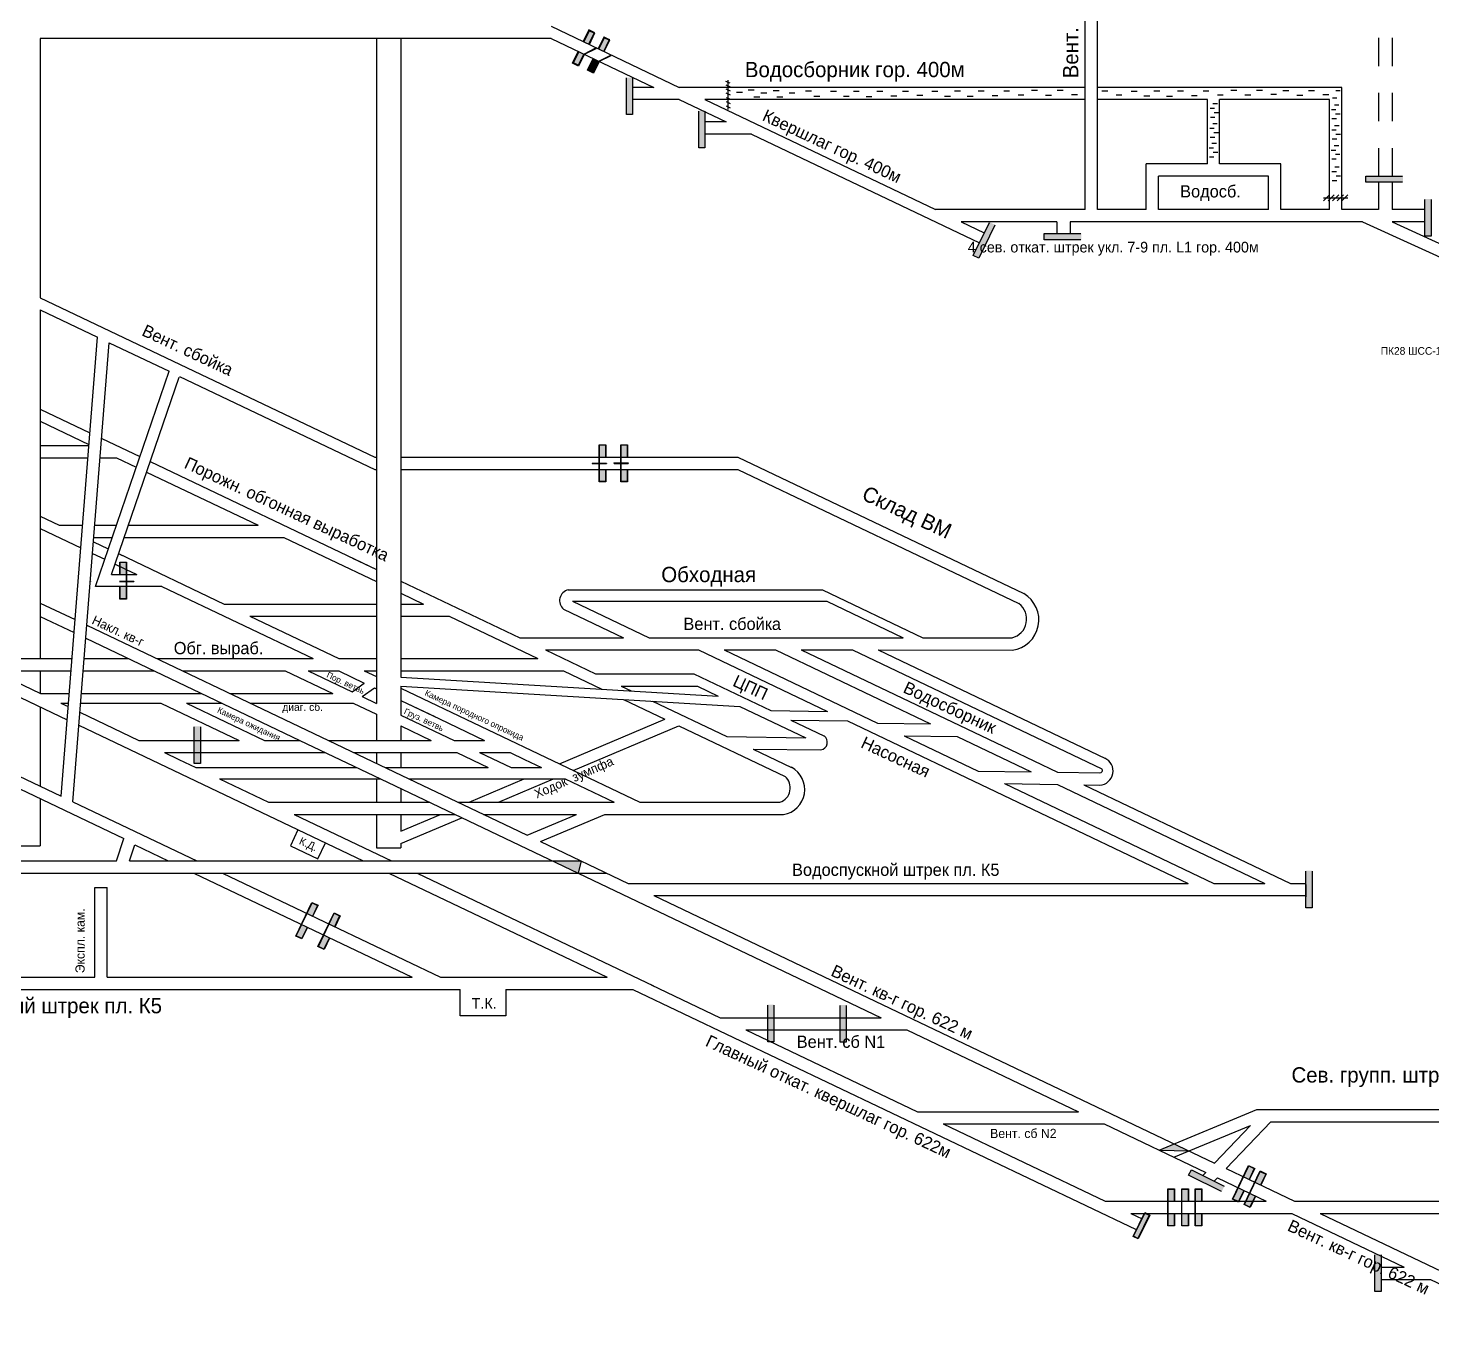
# Model space of a CAD drawing. Header units: millimetres. Extents: x -1340 to 290, y -473 to 375.
# Drawn here: x -548.6 to -89.1, y -343.2 to 80.3 of the extents above; entities that cross this region are included whole.
import ezdxf

# ---------------------------------------------------------------- set-up
doc = ezdxf.new("R2010")
doc.units = ezdxf.units.MM
doc.layers.add('Двери', color=7, linetype='Continuous')
doc.layers.add('Перемычки', color=7, linetype='Continuous')

msp = doc.modelspace()

# ---------------------------------------------------------------- hatches: boundary and pattern name
h = msp.add_hatch(color=3)
h.paths.add_polyline_path([(-363.28, 78.68), (-364.9, 79.45), (-366.66, 75.8), (-365.03, 75.02)])
h.paths.add_polyline_path([(-361.75, 73.46), (-360.13, 72.68), (-358.37, 76.34), (-360, 77.12)])
h.paths.add_polyline_path([(-370.08, 68.95), (-368.47, 68.14), (-366.68, 71.75), (-366.62, 71.78), (-368.28, 72.57)])
for color, points in [(256, [(-366.5, 71.66), (-366.44, 71.69), (-366.62, 71.78), (-366.68, 71.75), (-368.47, 68.14), (-370.08, 68.95), (-368.28, 72.57), (-368.46, 72.66), (-370.35, 68.86), (-368.38, 67.88)]), (256, [(-363.37, 70.23), (-363.55, 70.32), (-365.44, 66.52), (-363.48, 65.54), (-361.59, 69.32), (-361.53, 69.35), (-361.72, 69.44), (-361.77, 69.42), (-363.57, 65.81), (-365.18, 66.61)]), (3, [(-361.77, 69.42), (-361.72, 69.44), (-363.37, 70.23), (-365.18, 66.61), (-363.57, 65.81)]), (256, [(-367.56, -192.29), (-376.85, -192.29), (-368.46, -196.29)]), (256, [(-173.37, -284.9), (-178.34, -286.97), (-168.52, -287.22)])]:
    msp.add_hatch(color=color).paths.add_polyline_path(points)
h = msp.add_hatch(color=256)
h.paths.add_polyline_path([(-181.39, -308.21), (-183.08, -307.38), (-186.9, -315.16), (-185.22, -315.98)])
h.paths.add_polyline_path([(-181.56, -308.26), (-183.02, -307.55), (-186.74, -315.1), (-185.28, -315.82)], flags=16)
at = {"layer": 'Двери'}
h = msp.add_hatch(color=256, dxfattribs=at)
h.paths.add_polyline_path([(-359.41, -60.15), (-359.41, -56.05), (-361.61, -56.05), (-361.61, -60.15), (-361.51, -60.15), (-361.51, -56.15), (-359.51, -56.15), (-359.51, -60.15)])
h.paths.add_polyline_path([(-361.51, -64.15), (-361.51, -60.15), (-361.61, -60.15), (-361.61, -64.15)])
h.paths.add_polyline_path([(-359.41, -68.25), (-359.41, -64.15), (-359.51, -64.15), (-359.51, -68.15), (-361.51, -68.15), (-361.51, -64.15), (-361.61, -64.15), (-361.61, -68.25)])
h = msp.add_hatch(color=3, dxfattribs=at)
h.paths.add_polyline_path([(-359.51, -56.15), (-361.51, -56.15), (-361.51, -60.15), (-359.51, -60.15)])
h.paths.add_polyline_path([(-361.51, -68.15), (-359.51, -68.15), (-359.51, -64.15), (-361.51, -64.15)])
h = msp.add_hatch(color=256, dxfattribs=at)
h.paths.add_polyline_path([(-352.39, -60.15), (-352.39, -56.05), (-354.59, -56.05), (-354.59, -60.15), (-354.49, -60.15), (-354.49, -56.15), (-352.49, -56.15), (-352.49, -60.15)])
h.paths.add_polyline_path([(-354.49, -64.15), (-354.49, -60.15), (-354.59, -60.15), (-354.59, -64.15)])
h.paths.add_polyline_path([(-352.39, -68.25), (-352.39, -64.15), (-352.49, -64.15), (-352.49, -68.15), (-354.49, -68.15), (-354.49, -64.15), (-354.59, -64.15), (-354.59, -68.25)])
h = msp.add_hatch(color=3, dxfattribs=at)
h.paths.add_polyline_path([(-352.49, -56.15), (-354.49, -56.15), (-354.49, -60.15), (-352.49, -60.15)])
h.paths.add_polyline_path([(-354.49, -68.15), (-352.49, -68.15), (-352.49, -64.15), (-354.49, -64.15)])
h = msp.add_hatch(color=256, dxfattribs=at)
h.paths.add_polyline_path([(-518.53, -102.55), (-518.53, -106.65), (-516.33, -106.65), (-516.33, -102.55), (-516.43, -102.55), (-516.43, -106.55), (-518.43, -106.55), (-518.43, -102.55)])
h.paths.add_polyline_path([(-516.43, -98.55), (-516.43, -102.55), (-516.33, -102.55), (-516.33, -98.55)])
h.paths.add_polyline_path([(-518.53, -94.45), (-518.53, -98.55), (-518.43, -98.55), (-518.43, -94.55), (-516.43, -94.55), (-516.43, -98.55), (-516.33, -98.55), (-516.33, -94.45)])
h = msp.add_hatch(color=3, dxfattribs=at)
h.paths.add_polyline_path([(-518.43, -106.55), (-516.43, -106.55), (-516.43, -102.55), (-518.43, -102.55)])
h.paths.add_polyline_path([(-516.43, -94.55), (-518.43, -94.55), (-518.43, -98.55), (-516.43, -98.55)])
h = msp.add_hatch(color=256, dxfattribs=at)
h.paths.add_polyline_path([(-492.06, -160.45), (-492.06, -156.35), (-492.16, -156.35), (-492.16, -160.35), (-494.16, -160.35), (-494.16, -156.35), (-494.26, -156.35), (-494.26, -160.45)])
h.paths.add_polyline_path([(-492.16, -156.35), (-492.06, -156.35), (-492.06, -148.25), (-494.26, -148.25), (-494.26, -156.35), (-494.16, -156.35), (-494.16, -148.35), (-492.16, -148.35)])
h = msp.add_hatch(color=3, dxfattribs=at)
h.paths.add_polyline_path([(-494.16, -160.35), (-492.16, -160.35), (-492.16, -156.35), (-494.16, -156.35)])
h.paths.add_polyline_path([(-492.16, -152.35), (-494.16, -152.35), (-494.16, -156.35), (-492.16, -156.35)])
h.paths.add_polyline_path([(-492.16, -152.35), (-492.16, -148.35), (-494.16, -148.35), (-494.16, -152.35)])
h = msp.add_hatch(color=256, dxfattribs=at)
h.paths.add_polyline_path([(-455.43, -210.51), (-453.66, -206.81), (-455.65, -205.87), (-457.41, -209.57), (-457.32, -209.61), (-455.6, -206), (-453.8, -206.86), (-455.52, -210.47)])
h.paths.add_polyline_path([(-459.05, -213.22), (-457.32, -209.61), (-457.41, -209.57), (-459.14, -213.18)])
h.paths.add_polyline_path([(-458.92, -217.83), (-457.15, -214.12), (-457.24, -214.08), (-458.96, -217.69), (-460.77, -216.83), (-459.05, -213.22), (-459.14, -213.18), (-460.9, -216.88)])
h = msp.add_hatch(color=3, dxfattribs=at)
h.paths.add_polyline_path([(-453.8, -206.86), (-455.6, -206), (-457.32, -209.61), (-455.52, -210.47)])
h.paths.add_polyline_path([(-460.77, -216.83), (-458.96, -217.69), (-457.24, -214.08), (-459.05, -213.22)])
h = msp.add_hatch(color=256, dxfattribs=at)
h.paths.add_polyline_path([(-448.21, -213.96), (-446.44, -210.26), (-448.43, -209.31), (-450.19, -213.01), (-450.1, -213.05), (-448.38, -209.44), (-446.58, -210.3), (-448.3, -213.91)])
h.paths.add_polyline_path([(-451.82, -216.66), (-450.1, -213.05), (-450.19, -213.01), (-451.92, -216.62)])
h.paths.add_polyline_path([(-451.69, -221.27), (-449.93, -217.57), (-450.02, -217.53), (-451.74, -221.14), (-453.55, -220.27), (-451.82, -216.66), (-451.92, -216.62), (-453.68, -220.32)])
h = msp.add_hatch(color=3, dxfattribs=at)
h.paths.add_polyline_path([(-446.58, -210.3), (-448.38, -209.44), (-450.1, -213.05), (-448.3, -213.91)])
h.paths.add_polyline_path([(-453.55, -220.27), (-451.74, -221.14), (-450.02, -217.53), (-451.82, -216.66)])
h = msp.add_hatch(color=256, dxfattribs=at)
h.paths.add_polyline_path([(-148.84, -296.63), (-147.08, -292.93), (-149.06, -291.98), (-150.83, -295.68), (-150.74, -295.73), (-149.02, -292.12), (-147.21, -292.98), (-148.93, -296.59)])
h.paths.add_polyline_path([(-152.46, -299.34), (-150.74, -295.73), (-150.83, -295.68), (-152.55, -299.3)])
h.paths.add_polyline_path([(-152.33, -303.94), (-150.57, -300.24), (-150.66, -300.2), (-152.38, -303.81), (-154.18, -302.95), (-152.46, -299.34), (-152.55, -299.3), (-154.32, -303)])
h = msp.add_hatch(color=3, dxfattribs=at)
h.paths.add_polyline_path([(-147.21, -292.98), (-149.02, -292.12), (-150.74, -295.73), (-148.93, -296.59)])
h.paths.add_polyline_path([(-154.18, -302.95), (-152.38, -303.81), (-150.66, -300.2), (-152.46, -299.34)])
h = msp.add_hatch(color=256, dxfattribs=at)
h.paths.add_polyline_path([(-145.1, -298.42), (-143.34, -294.72), (-145.32, -293.77), (-147.09, -297.47), (-147, -297.51), (-145.28, -293.9), (-143.47, -294.76), (-145.19, -298.37)])
h.paths.add_polyline_path([(-148.72, -301.12), (-147, -297.51), (-147.09, -297.47), (-148.81, -301.08)])
h.paths.add_polyline_path([(-148.59, -305.73), (-146.82, -302.03), (-146.91, -301.98), (-148.64, -305.59), (-150.44, -304.73), (-148.72, -301.12), (-148.81, -301.08), (-150.57, -304.78)])
h = msp.add_hatch(color=3, dxfattribs=at)
h.paths.add_polyline_path([(-143.47, -294.76), (-145.28, -293.9), (-147, -297.51), (-145.19, -298.37)])
h.paths.add_polyline_path([(-150.44, -304.73), (-148.64, -305.59), (-146.91, -301.98), (-148.72, -301.12)])
h = msp.add_hatch(color=256, dxfattribs=at)
h.paths.add_polyline_path([(-173.34, -303.67), (-173.34, -299.57), (-175.54, -299.57), (-175.54, -303.67), (-175.44, -303.67), (-175.44, -299.67), (-173.44, -299.67), (-173.44, -303.67)])
h.paths.add_polyline_path([(-175.44, -307.67), (-175.44, -303.67), (-175.54, -303.67), (-175.54, -307.67)])
h.paths.add_polyline_path([(-173.34, -311.77), (-173.34, -307.67), (-173.44, -307.67), (-173.44, -311.67), (-175.44, -311.67), (-175.44, -307.67), (-175.54, -307.67), (-175.54, -311.77)])
h = msp.add_hatch(color=3, dxfattribs=at)
h.paths.add_polyline_path([(-173.44, -299.67), (-175.44, -299.67), (-175.44, -303.67), (-173.44, -303.67)])
h.paths.add_polyline_path([(-175.44, -311.67), (-173.44, -311.67), (-173.44, -307.67), (-175.44, -307.67)])
h = msp.add_hatch(color=256, dxfattribs=at)
h.paths.add_polyline_path([(-168.77, -303.67), (-168.77, -299.57), (-170.97, -299.57), (-170.97, -303.67), (-170.87, -303.67), (-170.87, -299.67), (-168.87, -299.67), (-168.87, -303.67)])
h.paths.add_polyline_path([(-170.87, -307.67), (-170.87, -303.67), (-170.97, -303.67), (-170.97, -307.67)])
h.paths.add_polyline_path([(-168.77, -311.77), (-168.77, -307.67), (-168.87, -307.67), (-168.87, -311.67), (-170.87, -311.67), (-170.87, -307.67), (-170.97, -307.67), (-170.97, -311.77)])
h = msp.add_hatch(color=3, dxfattribs=at)
h.paths.add_polyline_path([(-168.87, -299.67), (-170.87, -299.67), (-170.87, -303.67), (-168.87, -303.67)])
h.paths.add_polyline_path([(-170.87, -311.67), (-168.87, -311.67), (-168.87, -307.67), (-170.87, -307.67)])
h = msp.add_hatch(color=256, dxfattribs=at)
h.paths.add_polyline_path([(-164.38, -303.67), (-164.38, -299.57), (-166.58, -299.57), (-166.58, -303.67), (-166.48, -303.67), (-166.48, -299.67), (-164.48, -299.67), (-164.48, -303.67)])
h.paths.add_polyline_path([(-166.48, -307.67), (-166.48, -303.67), (-166.58, -303.67), (-166.58, -307.67)])
h.paths.add_polyline_path([(-164.38, -311.77), (-164.38, -307.67), (-164.48, -307.67), (-164.48, -311.67), (-166.48, -311.67), (-166.48, -307.67), (-166.58, -307.67), (-166.58, -311.77)])
h = msp.add_hatch(color=3, dxfattribs=at)
h.paths.add_polyline_path([(-164.48, -299.67), (-166.48, -299.67), (-166.48, -303.67), (-164.48, -303.67)])
h.paths.add_polyline_path([(-166.48, -311.67), (-164.48, -311.67), (-164.48, -307.67), (-166.48, -307.67)])
at = {"layer": 'Перемычки'}
h = msp.add_hatch(color=256, dxfattribs=at)
h.paths.add_polyline_path([(-350.64, 51.91), (-350.64, 56.01), (-350.74, 56.01), (-350.74, 52.01), (-352.74, 52.01), (-352.74, 56.01), (-352.84, 56.01), (-352.84, 51.91)])
h.paths.add_polyline_path([(-350.74, 56.01), (-350.64, 56.01), (-350.64, 64.11), (-352.84, 64.11), (-352.84, 56.01), (-352.74, 56.01), (-352.74, 64.01), (-350.74, 64.01)])
h = msp.add_hatch(color=3, dxfattribs=at)
h.paths.add_polyline_path([(-352.74, 52.01), (-350.74, 52.01), (-350.74, 56.01), (-352.74, 56.01)])
h.paths.add_polyline_path([(-350.74, 60.01), (-352.74, 60.01), (-352.74, 56.01), (-350.74, 56.01)])
h.paths.add_polyline_path([(-350.74, 60.01), (-350.74, 64.01), (-352.74, 64.01), (-352.74, 60.01)])
h = msp.add_hatch(color=256, dxfattribs=at)
h.paths.add_polyline_path([(-326.96, 41.03), (-326.96, 45.13), (-327.06, 45.13), (-327.06, 41.13), (-329.06, 41.13), (-329.06, 45.13), (-329.16, 45.13), (-329.16, 41.03)])
h.paths.add_polyline_path([(-327.06, 45.13), (-326.96, 45.13), (-326.96, 53.23), (-329.16, 53.23), (-329.16, 45.13), (-329.06, 45.13), (-329.06, 53.13), (-327.06, 53.13)])
h = msp.add_hatch(color=3, dxfattribs=at)
h.paths.add_polyline_path([(-329.06, 41.13), (-327.06, 41.13), (-327.06, 45.13), (-329.06, 45.13)])
h.paths.add_polyline_path([(-327.06, 49.13), (-329.06, 49.13), (-329.06, 45.13), (-327.06, 45.13)])
h.paths.add_polyline_path([(-327.06, 49.13), (-327.06, 53.13), (-329.06, 53.13), (-329.06, 49.13)])
h = msp.add_hatch(color=256, dxfattribs=at)
h.paths.add_polyline_path([(-110.77, 29.78), (-106.67, 29.78), (-106.67, 29.88), (-110.67, 29.88), (-110.67, 31.88), (-106.67, 31.88), (-106.67, 31.98), (-110.77, 31.98)])
h.paths.add_polyline_path([(-106.67, 29.88), (-106.67, 29.78), (-98.57, 29.77), (-98.57, 31.97), (-106.67, 31.98), (-106.67, 31.88), (-98.67, 31.87), (-98.67, 29.87)])
h = msp.add_hatch(color=3, dxfattribs=at)
h.paths.add_polyline_path([(-110.67, 31.88), (-110.67, 29.88), (-106.67, 29.88), (-106.67, 31.88)])
h.paths.add_polyline_path([(-102.67, 29.87), (-102.67, 31.87), (-106.67, 31.88), (-106.67, 29.88)])
h.paths.add_polyline_path([(-102.67, 29.87), (-98.67, 29.87), (-98.67, 31.87), (-102.67, 31.87)])
h = msp.add_hatch(color=256, dxfattribs=at)
h.paths.add_polyline_path([(-89.26, 12.14), (-89.26, 16.24), (-89.36, 16.24), (-89.36, 12.24), (-91.36, 12.24), (-91.36, 16.24), (-91.46, 16.24), (-91.46, 12.14)])
h.paths.add_polyline_path([(-89.36, 16.24), (-89.26, 16.24), (-89.26, 24.34), (-91.46, 24.34), (-91.46, 16.24), (-91.36, 16.24), (-91.36, 24.24), (-89.36, 24.24)])
h = msp.add_hatch(color=3, dxfattribs=at)
h.paths.add_polyline_path([(-91.36, 12.24), (-89.36, 12.24), (-89.36, 16.24), (-91.36, 16.24)])
h.paths.add_polyline_path([(-89.36, 20.24), (-91.36, 20.24), (-91.36, 16.24), (-89.36, 16.24)])
h.paths.add_polyline_path([(-89.36, 20.24), (-89.36, 24.24), (-91.36, 24.24), (-91.36, 20.24)])
h = msp.add_hatch(color=256, dxfattribs=at)
h.paths.add_polyline_path([(-237.33, 4.91), (-235.53, 8.59), (-235.62, 8.63), (-237.38, 5.04), (-239.17, 5.92), (-237.41, 9.51), (-237.5, 9.56), (-239.31, 5.87)])
h.paths.add_polyline_path([(-235.62, 8.63), (-235.53, 8.59), (-231.96, 15.86), (-233.94, 16.83), (-237.5, 9.56), (-237.41, 9.51), (-233.89, 16.69), (-232.09, 15.81)])
h = msp.add_hatch(color=3, dxfattribs=at)
h.paths.add_polyline_path([(-239.17, 5.92), (-237.38, 5.04), (-235.62, 8.63), (-237.41, 9.51)])
h.paths.add_polyline_path([(-233.86, 12.22), (-235.65, 13.1), (-237.41, 9.51), (-235.62, 8.63)])
h.paths.add_polyline_path([(-233.86, 12.22), (-232.09, 15.81), (-233.89, 16.69), (-235.65, 13.1)])
h = msp.add_hatch(color=256, dxfattribs=at)
h.paths.add_polyline_path([(-216.06, 10.95), (-211.96, 10.94), (-211.96, 11.04), (-215.96, 11.05), (-215.96, 13.05), (-211.96, 13.04), (-211.96, 13.14), (-216.06, 13.15)])
h.paths.add_polyline_path([(-211.96, 11.04), (-211.96, 10.94), (-203.86, 10.93), (-203.86, 13.13), (-211.96, 13.14), (-211.96, 13.04), (-203.96, 13.03), (-203.96, 11.03)])
h = msp.add_hatch(color=3, dxfattribs=at)
h.paths.add_polyline_path([(-215.96, 13.05), (-215.96, 11.05), (-211.96, 11.04), (-211.96, 13.04)])
h.paths.add_polyline_path([(-207.96, 11.04), (-207.96, 13.04), (-211.96, 13.04), (-211.96, 11.04)])
h.paths.add_polyline_path([(-207.96, 11.04), (-203.96, 11.03), (-203.96, 13.03), (-207.96, 13.04)])
h = msp.add_hatch(color=256, dxfattribs=at)
h.paths.add_polyline_path([(-128.19, -207.7), (-128.19, -203.6), (-128.29, -203.6), (-128.29, -207.6), (-130.29, -207.6), (-130.29, -203.6), (-130.39, -203.6), (-130.39, -207.7)])
h.paths.add_polyline_path([(-128.29, -203.6), (-128.19, -203.6), (-128.19, -195.5), (-130.39, -195.5), (-130.39, -203.6), (-130.29, -203.6), (-130.29, -195.6), (-128.29, -195.6)])
h = msp.add_hatch(color=3, dxfattribs=at)
h.paths.add_polyline_path([(-130.29, -207.6), (-128.29, -207.6), (-128.29, -203.6), (-130.29, -203.6)])
h.paths.add_polyline_path([(-128.29, -199.6), (-130.29, -199.6), (-130.29, -203.6), (-128.29, -203.6)])
h.paths.add_polyline_path([(-128.29, -199.6), (-128.29, -195.6), (-130.29, -195.6), (-130.29, -199.6)])
h = msp.add_hatch(color=256, dxfattribs=at)
h.paths.add_polyline_path([(-304.38, -251.58), (-304.38, -247.48), (-304.48, -247.48), (-304.48, -251.48), (-306.48, -251.48), (-306.48, -247.48), (-306.58, -247.48), (-306.58, -251.58)])
h.paths.add_polyline_path([(-304.48, -247.48), (-304.38, -247.48), (-304.38, -239.38), (-306.58, -239.38), (-306.58, -247.48), (-306.48, -247.48), (-306.48, -239.48), (-304.48, -239.48)])
h = msp.add_hatch(color=3, dxfattribs=at)
h.paths.add_polyline_path([(-306.48, -251.48), (-304.48, -251.48), (-304.48, -247.48), (-306.48, -247.48)])
h.paths.add_polyline_path([(-304.48, -243.48), (-306.48, -243.48), (-306.48, -247.48), (-304.48, -247.48)])
h.paths.add_polyline_path([(-304.48, -243.48), (-304.48, -239.48), (-306.48, -239.48), (-306.48, -243.48)])
h = msp.add_hatch(color=256, dxfattribs=at)
h.paths.add_polyline_path([(-280.68, -251.67), (-280.68, -247.57), (-280.78, -247.57), (-280.78, -251.57), (-282.78, -251.57), (-282.78, -247.57), (-282.88, -247.57), (-282.88, -251.67)])
h.paths.add_polyline_path([(-280.78, -247.57), (-280.68, -247.57), (-280.68, -239.47), (-282.88, -239.47), (-282.88, -247.57), (-282.78, -247.57), (-282.78, -239.57), (-280.78, -239.57)])
h = msp.add_hatch(color=3, dxfattribs=at)
h.paths.add_polyline_path([(-282.78, -251.57), (-280.78, -251.57), (-280.78, -247.57), (-282.78, -247.57)])
h.paths.add_polyline_path([(-280.78, -243.57), (-282.78, -243.57), (-282.78, -247.57), (-280.78, -247.57)])
h.paths.add_polyline_path([(-280.78, -243.57), (-280.78, -239.57), (-282.78, -239.57), (-282.78, -243.57)])
h = msp.add_hatch(color=256, dxfattribs=at)
h.paths.add_polyline_path([(-168.83, -295.19), (-165.16, -297.02), (-165.11, -296.93), (-168.69, -295.15), (-167.8, -293.35), (-164.22, -295.13), (-164.18, -295.05), (-167.85, -293.22)])
h.paths.add_polyline_path([(-165.11, -296.93), (-165.16, -297.02), (-157.9, -300.62), (-156.92, -298.65), (-164.18, -295.05), (-164.22, -295.13), (-157.06, -298.7), (-157.95, -300.49)])
h = msp.add_hatch(color=3, dxfattribs=at)
h.paths.add_polyline_path([(-167.8, -293.35), (-168.69, -295.15), (-165.11, -296.93), (-164.22, -295.13)])
h.paths.add_polyline_path([(-161.53, -298.71), (-160.64, -296.91), (-164.22, -295.13), (-165.11, -296.93)])
h.paths.add_polyline_path([(-161.53, -298.71), (-157.95, -300.49), (-157.06, -298.7), (-160.64, -296.91)])
msp.add_hatch(color=3, dxfattribs=at).paths.add_polyline_path([(-186.74, -315.1), (-185.28, -315.82), (-181.56, -308.26), (-183.02, -307.55)])
h = msp.add_hatch(color=256, dxfattribs=at)
h.paths.add_polyline_path([(-105.61, -333.29), (-105.61, -329.19), (-105.71, -329.19), (-105.71, -333.19), (-107.71, -333.19), (-107.71, -329.19), (-107.81, -329.19), (-107.81, -333.29)])
h.paths.add_polyline_path([(-105.71, -329.19), (-105.61, -329.19), (-105.61, -321.09), (-107.81, -321.09), (-107.81, -329.19), (-107.71, -329.19), (-107.71, -321.19), (-105.71, -321.19)])
h = msp.add_hatch(color=3, dxfattribs=at)
h.paths.add_polyline_path([(-107.71, -333.19), (-105.71, -333.19), (-105.71, -329.19), (-107.71, -329.19)])
h.paths.add_polyline_path([(-105.71, -325.19), (-107.71, -325.19), (-107.71, -329.19), (-105.71, -329.19)])
h.paths.add_polyline_path([(-105.71, -325.19), (-105.71, -321.19), (-107.71, -321.19), (-107.71, -325.19)])

# ---------------------------------------------------------------- linework, layer by layer
for p, q in [((-202.56, 20.89), (-202.56, 190.8)), ((-198.56, 20.89), (-198.56, 189.97)), ((-377.34, 80.89), (-335.41, 60.89)), ((-377.34, 76.89), (-544.56, 76.89)), ((-544.56, 76.89), (-544.56, -7.94)), ((-434.56, 76.89), (-434.56, -140.72)), ((-426.56, 76.89), (-426.56, -132.09)), ((-377.34, 76.89), (-343.79, 60.89)), ((-362.84, 73.68), (-362.76, 73.55)), ((-106.5, 77.16), (-106.5, 67.89)), ((-102.13, 77.16), (-102.13, 67.89)), ((-357.93, 71.34), (-357.85, 71.22)), ((-1038.61, 63.75), (-517.19, -184.93)), ((-343.79, 60.89), (-350.67, 60.89)), ((-202.56, 60.89), (-335.41, 60.89)), ((-320.26, 62.96), (-318.86, 62.35)), ((-320.19, 61.69), (-318.79, 61.08)), ((-320.14, 60.41), (-318.75, 59.8)), ((-319.49, 63.31), (-319.49, 53.67)), ((-312.82, 60.1), (-310.89, 60.1)), ((-304.68, 59.91), (-302.75, 59.91)), ((-294.12, 59.81), (-292.19, 59.81)), ((-245.31, 59.74), (-243.38, 59.74)), ((-237.56, 59.78), (-235.64, 59.78)), ((-229.21, 59.78), (-227.28, 59.78)), ((-220.08, 59.94), (-218.15, 59.94)), ((-211.72, 59.94), (-209.8, 59.94)), ((-118.56, 60.89), (-198.56, 60.89)), ((-180.08, 59.75), (-178.16, 59.75)), ((-172.34, 59.8), (-170.41, 59.8)), ((-163.98, 59.8), (-162.06, 59.8)), ((-154.85, 59.96), (-152.92, 59.96)), ((-146.5, 59.96), (-144.57, 59.96)), ((-137.81, 59.89), (-135.89, 59.89)), ((-129.46, 59.89), (-127.53, 59.89)), ((-120.56, 59.89), (-119.1, 59.89)), ((-118.56, 20.89), (-118.56, 60.89)), ((-335.41, 56.89), (-350.74, 56.89)), ((-335.41, 56.89), (-320.12, 49.6)), ((-202.56, 56.89), (-327.02, 56.89)), ((-327.02, 56.89), (-251.54, 20.89)), ((-320.16, 59.07), (-318.77, 58.46)), ((-320.11, 56.26), (-318.71, 55.65)), ((-320.09, 57.6), (-318.7, 56.99)), ((-316.7, 59.35), (-314.77, 59.35)), ((-311, 57.8), (-309.07, 57.8)), ((-308.7, 59.14), (-306.77, 59.14)), ((-303.43, 57.8), (-301.51, 57.8)), ((-299.48, 59.14), (-297.56, 59.14)), ((-291.34, 57.99), (-289.41, 57.99)), ((-285.88, 59.61), (-283.95, 59.61)), ((-281.7, 57.98), (-279.77, 57.98)), ((-278.44, 59.66), (-276.52, 59.66)), ((-274.28, 57.92), (-272.35, 57.92)), ((-270.7, 59.7), (-268.77, 59.7)), ((-266.16, 58.15), (-264.23, 58.15)), ((-262.34, 59.7), (-260.42, 59.7)), ((-257.66, 58.39), (-255.74, 58.39)), ((-252.75, 59.69), (-250.82, 59.69)), ((-248.57, 58.06), (-246.64, 58.06)), ((-241.14, 57.99), (-239.22, 57.99)), ((-233.03, 58.23), (-231.1, 58.23)), ((-224.53, 58.47), (-222.6, 58.47)), ((-215.54, 58.39), (-213.62, 58.39)), ((-207.04, 58.62), (-205.12, 58.62)), ((-162.56, 56.89), (-198.56, 56.89)), ((-197.11, 59.72), (-195.19, 59.72)), ((-192.43, 58.41), (-190.51, 58.41)), ((-187.52, 59.7), (-185.59, 59.7)), ((-183.34, 58.08), (-181.41, 58.08)), ((-175.92, 58.01), (-173.99, 58.01)), ((-167.8, 58.25), (-165.87, 58.25)), ((-162.56, 35.89), (-162.56, 56.89)), ((-160.75, 55.62), (-159.29, 55.62)), ((-159.3, 58.48), (-157.38, 58.48)), ((-122.56, 56.89), (-158.56, 56.89)), ((-158.56, 35.89), (-158.56, 56.89)), ((-150.31, 58.41), (-148.39, 58.41)), ((-141.82, 58.64), (-139.89, 58.64)), ((-133.28, 58.34), (-131.35, 58.34)), ((-124.78, 58.58), (-122.85, 58.58)), ((-122.56, 20.89), (-122.56, 56.89)), ((-121.62, 57.52), (-120.16, 57.52)), ((-120.99, 55.19), (-119.53, 55.19)), ((-106.5, 59.07), (-106.5, 49.8)), ((-102.13, 59.07), (-102.13, 49.8)), ((-320.11, 54.86), (-318.71, 54.25)), ((-161.7, 54.11), (-160.24, 54.11)), ((-161.55, 51.18), (-160.09, 51.18)), ((-160.34, 52.71), (-158.88, 52.71)), ((-121.95, 53.68), (-120.49, 53.68)), ((-121.8, 50.75), (-120.34, 50.75)), ((-120.59, 52.28), (-119.13, 52.28)), ((-320.12, 49.6), (-326.99, 49.6)), ((-161.76, 47.51), (-160.3, 47.51)), ((-160.81, 49.02), (-159.35, 49.02)), ((-160.4, 46.11), (-158.94, 46.11)), ((-121.85, 46.95), (-120.39, 46.95)), ((-120.9, 48.46), (-119.43, 48.46)), ((-311.73, 45.6), (-327.06, 45.6)), ((-311.73, 45.6), (-237.16, 10.03)), ((-161.61, 44.58), (-160.15, 44.58)), ((-161.06, 42.59), (-159.6, 42.59)), ((-121.7, 44.02), (-120.24, 44.02)), ((-121.04, 41.9), (-119.58, 41.9)), ((-120.49, 45.55), (-119.03, 45.55)), ((-162.01, 41.08), (-160.55, 41.08)), ((-161.87, 38.15), (-160.4, 38.15)), ((-160.65, 39.68), (-159.19, 39.68)), ((-121.99, 40.4), (-120.53, 40.4)), ((-121.84, 37.47), (-120.38, 37.47)), ((-120.63, 39), (-119.17, 39)), ((-106.5, 40.98), (-106.5, 31.71)), ((-102.13, 40.98), (-102.13, 31.71)), ((-182.56, 20.89), (-182.56, 35.89)), ((-162.56, 35.89), (-182.56, 35.89)), ((-138.56, 35.89), (-158.56, 35.89)), ((-138.56, 20.89), (-138.56, 35.89)), ((-121.81, 33.36), (-120.35, 33.36)), ((-120.86, 34.86), (-119.4, 34.86)), ((-178.56, 20.89), (-178.56, 31.89)), ((-142.56, 31.89), (-178.56, 31.89)), ((-142.56, 20.89), (-142.56, 31.89)), ((-121.67, 30.43), (-120.2, 30.43)), ((-120.45, 31.95), (-118.99, 31.95)), ((-106.5, 29.88), (-106.5, 20.89)), ((-102.13, 29.87), (-102.13, 20.89)), ((-202.56, 20.89), (-251.54, 20.89)), ((-182.56, 20.89), (-198.56, 20.89)), ((-142.56, 20.89), (-178.56, 20.89)), ((-122.56, 20.89), (-138.56, 20.89)), ((-106.5, 20.89), (-118.56, 20.89)), ((-91.36, 20.89), (-102.13, 20.89)), ((-243.15, 16.89), (-235.57, 13.28)), ((-211.79, 16.89), (-243.15, 16.89)), ((-211.79, 16.89), (-211.79, 13.04)), ((-111.77, 16.89), (-207.43, 16.89)), ((-207.43, 16.89), (-207.43, 13.04)), ((-111.77, 16.89), (-60.81, -6.36)), ((-102.13, 16.89), (-56.81, -3.79)), ((-91.36, 16.89), (-102.13, 16.89)), ((-544.56, -7.94), (-435.08, -60.15)), ((-544.56, -11.94), (-525.83, -20.87)), ((-544.56, -11.94), (-544.56, -126.06)), ((-537.78, -171.11), (-525.83, -20.87)), ((-533.92, -172.95), (-521.97, -22.71)), ((-521.97, -22.71), (-502.4, -32.04)), ((-526.53, -102.48), (-502.4, -32.04)), ((-820.49, -36.28), (-537.78, -171.11)), ((-521.26, -98.56), (-499.13, -33.95)), ((-498.98, -33.68), (-435.08, -64.15)), ((-544.56, -44.4), (-528.32, -52.15)), ((-544.56, -48.4), (-528.63, -56)), ((-524.45, -53.99), (-511.96, -59.95)), ((-544.56, -56.31), (-528.65, -56.32)), ((-544.56, -60.31), (-528.97, -60.32)), ((-524.96, -60.32), (-519.57, -60.32)), ((-519.57, -60.32), (-513.14, -63.38)), ((-508.59, -61.56), (-434.56, -96.86)), ((-435.08, -60.15), (-434.56, -60.15)), ((-435.08, -64.15), (-434.56, -64.15)), ((-426.56, -60.15), (-316.3, -60.15)), ((-426.56, -64.15), (-316.3, -64.15)), ((-316.3, -60.15), (-222.69, -104.8)), ((-316.3, -64.15), (-224.24, -108.06)), ((-509.76, -65), (-473.24, -82.42)), ((-544.56, -79.49), (-538.44, -82.41)), ((-538.44, -82.41), (-530.73, -82.41)), ((-526.71, -82.41), (-519.66, -82.41)), ((-515.73, -82.41), (-473.24, -82.42)), ((-515.73, -82.41), (-515.22, -82.41)), ((-544.56, -83.49), (-531.32, -89.81)), ((-527.03, -86.41), (-521.03, -86.41)), ((-517.1, -86.41), (-464.85, -86.42)), ((-517.1, -86.41), (-516.24, -86.41)), ((-464.85, -86.42), (-434.56, -100.86)), ((-527.45, -91.65), (-523.47, -93.55)), ((-527.14, -87.8), (-522.3, -90.11)), ((-518.92, -91.72), (-484.37, -108.2)), ((-518.92, -91.72), (-517.73, -92.29)), ((-520.1, -95.16), (-514.13, -98)), ((-442.34, -93.15), (-434.56, -96.86)), ((-521.26, -98.56), (-512.97, -98.56)), ((-515.22, -97.48), (-512.97, -98.56)), ((-426.56, -100.68), (-387.64, -119.24)), ((-504.75, -102.48), (-526.53, -102.48)), ((-504.75, -102.48), (-455.29, -126.06)), ((-426.56, -104.68), (-419.16, -108.21)), ((-371.77, -103.56), (-288.55, -103.57)), ((-288.55, -103.57), (-255.65, -119.26)), ((-613.15, -109.17), (-535.79, -146.06)), ((-544.56, -107.88), (-533.18, -113.3)), ((-484.37, -108.2), (-434.56, -108.2)), ((-426.56, -108.2), (-419.16, -108.21)), ((-373.3, -109.88), (-353.66, -119.24)), ((-370.32, -107.3), (-287.15, -107.31)), ((-370.32, -107.3), (-345.27, -119.24)), ((-287.15, -107.31), (-262.1, -119.26)), ((-544.56, -112.31), (-533.52, -117.57)), ((-475.98, -112.2), (-434.56, -112.2)), ((-475.98, -112.2), (-446.9, -126.06)), ((-426.56, -112.2), (-410.77, -112.21)), ((-410.77, -112.21), (-381.71, -126.07)), ((-529.66, -119.42), (-459.58, -152.84)), ((-529.32, -115.15), (-450.28, -152.84)), ((-387.64, -119.24), (-376.74, -119.24)), ((-387.64, -119.24), (-353.66, -119.24)), ((-345.27, -119.24), (-262.1, -119.26)), ((-345.27, -119.24), (-295.08, -119.25)), ((-255.65, -119.26), (-226.51, -119.26)), ((-379.25, -123.24), (-329.09, -123.25)), ((-379.25, -123.24), (-366.6, -123.24)), ((-379.25, -123.24), (-362.87, -131.05)), ((-333.05, -123.25), (-329.09, -123.25)), ((-329.09, -123.25), (-286.88, -143.38)), ((-320.7, -123.25), (-270.49, -147.2)), ((-320.7, -123.25), (-303.93, -123.25)), ((-303.93, -123.25), (-253.14, -147.47)), ((-295.54, -123.25), (-227.14, -155.87)), ((-295.54, -123.25), (-278.76, -123.25)), ((-278.76, -123.25), (-197.09, -162.2)), ((-270.37, -123.25), (-195.96, -158.74)), ((-270.37, -123.25), (-226.42, -123.26)), ((-568.44, -126.06), (-534.2, -126.06)), ((-530.19, -126.06), (-515.72, -126.06)), ((-506.43, -126.06), (-455.29, -126.06)), ((-446.9, -126.06), (-434.56, -126.07)), ((-426.56, -126.07), (-381.71, -126.07)), ((-560.05, -130.06), (-534.52, -130.06)), ((-560.05, -130.06), (-544.51, -137.47)), ((-544.56, -130.06), (-544.56, -137.44)), ((-530.5, -130.06), (-507.34, -130.06)), ((-498.04, -130.06), (-464.37, -130.06)), ((-464.37, -130.06), (-448.83, -137.48)), ((-456.9, -130.06), (-442.52, -136.92)), ((-456.9, -130.06), (-446.9, -130.06)), ((-446.9, -130.06), (-438.51, -134.07)), ((-438.51, -130.07), (-434.56, -131.95)), ((-438.51, -130.07), (-434.56, -130.07)), ((-426.56, -130.07), (-373.32, -130.07)), ((-426.56, -132.09), (-322.64, -138.33)), ((-373.32, -130.07), (-360.8, -136.04)), ((-362.87, -131.05), (-330.63, -131.05)), ((-330.63, -131.05), (-305.41, -143.08)), ((-544.51, -137.47), (-535.11, -137.47)), ((-531.09, -137.47), (-491.79, -137.47)), ((-482.5, -137.47), (-466.59, -137.48)), ((-466.59, -137.48), (-448.83, -137.48)), ((-442.52, -136.92), (-438.51, -134.07)), ((-439.19, -138.51), (-435.18, -135.66)), ((-435.18, -135.66), (-434.56, -135.95)), ((-426.56, -135.05), (-315.55, -141.71)), ((-426.56, -135.05), (-426.56, -144.53)), ((-426.56, -135.77), (-348.34, -173.07)), ((-354.48, -135.05), (-351.21, -136.61)), ((-354.48, -135.05), (-329.5, -135.05)), ((-329.5, -135.05), (-322.64, -138.33)), ((-544.56, -141.88), (-544.56, -167.88)), ((-537.86, -140.64), (-535.36, -140.64)), ((-537.86, -140.64), (-535.45, -141.79)), ((-531.35, -140.64), (-505.1, -140.64)), ((-505.1, -140.64), (-479.52, -152.84)), ((-496.71, -140.64), (-471.13, -152.84)), ((-496.71, -140.64), (-485.15, -140.64)), ((-475.86, -140.64), (-442.19, -140.64)), ((-442.19, -140.64), (-434.56, -144.28)), ((-439.19, -138.51), (-434.56, -140.72)), ((-426.56, -139.77), (-413.93, -145.79)), ((-426.56, -139.77), (-415.45, -145.07)), ((-353.72, -139.42), (-340.11, -145.91)), ((-344.13, -139.99), (-319.85, -151.57)), ((-315.55, -141.71), (-294.01, -151.98)), ((-531.58, -143.63), (-512.29, -152.84)), ((-434.56, -144.28), (-434.56, -152.84)), ((-426.56, -144.53), (-409.14, -152.84)), ((-413.93, -145.79), (-399.14, -152.84)), ((-374.62, -160.54), (-340.11, -145.91)), ((-305.41, -143.08), (-286.88, -143.38)), ((-298.9, -146.19), (-288.05, -151.37)), ((-298.9, -146.19), (-280.37, -146.48)), ((-280.37, -146.48), (-168.89, -199.65)), ((-531.92, -147.9), (-438.85, -192.29)), ((-426.56, -148.1), (-416.61, -152.84)), ((-426.56, -148.1), (-426.56, -152.49)), ((-370.11, -162.69), (-335.6, -148.06)), ((-335.6, -148.06), (-300.78, -164.66)), ((-319.85, -151.57), (-294.01, -151.98)), ((-270.49, -147.2), (-253.14, -147.47)), ((-261.84, -151.32), (-244.49, -151.6)), ((-261.84, -151.32), (-237.63, -162.87)), ((-244.49, -151.6), (-220.28, -163.14)), ((-512.29, -152.84), (-479.52, -152.84)), ((-471.13, -152.84), (-459.58, -152.84)), ((-459.58, -152.84), (-433.2, -165.42)), ((-450.28, -152.84), (-416.61, -152.84)), ((-450.28, -152.84), (-447.73, -152.84)), ((-450.28, -152.84), (-423.91, -165.42)), ((-426.56, -152.49), (-426.56, -152.84)), ((-409.14, -152.84), (-399.14, -152.84)), ((-311.18, -155.7), (-289.04, -155.96)), ((-311.18, -155.7), (-298.7, -161.66)), ((-227.14, -155.87), (-211.6, -163.28)), ((-503.9, -156.84), (-471.13, -156.84)), ((-503.9, -156.84), (-499.23, -159.06)), ((-499.23, -159.06), (-493.62, -161.74)), ((-471.13, -156.84), (-451.19, -156.84)), ((-441.89, -156.84), (-408.23, -156.84)), ((-441.89, -156.84), (-439.34, -156.84)), ((-434.56, -156.84), (-434.56, -160.34)), ((-426.56, -156.84), (-426.56, -161.74)), ((-408.23, -156.84), (-397.95, -161.74)), ((-400.76, -156.84), (-390.48, -161.74)), ((-400.76, -156.84), (-390.75, -156.84)), ((-390.75, -156.84), (-386.09, -159.07)), ((-386.09, -159.07), (-380.48, -161.75)), ((-493.62, -161.74), (-460.86, -161.74)), ((-485.91, -165.42), (-439.34, -165.42)), ((-485.91, -165.42), (-469.88, -173.06)), ((-460.86, -161.74), (-440.91, -161.74)), ((-441.89, -161.74), (-440.91, -161.74)), ((-441.89, -165.42), (-433.2, -165.42)), ((-434.56, -165.42), (-434.56, -173.07)), ((-433.2, -165.42), (-368.46, -196.29)), ((-431.62, -161.74), (-397.95, -161.74)), ((-423.91, -165.42), (-390.47, -181.37)), ((-423.91, -165.42), (-372.77, -165.42)), ((-390.48, -161.74), (-380.48, -161.75)), ((-237.63, -162.87), (-220.28, -163.14)), ((-211.6, -163.28), (-197.71, -163.5)), ((-426.56, -168.58), (-426.56, -173.07)), ((-404.18, -173.07), (-386.14, -165.42)), ((-394.6, -173.07), (-376.56, -165.42)), ((-372.77, -165.42), (-356.73, -173.07)), ((-228.98, -166.99), (-211.63, -167.27)), ((-228.98, -166.99), (-160.5, -199.65)), ((-211.63, -167.27), (-143.73, -199.65)), ((-202.95, -167.41), (-197.76, -167.49)), ((-202.95, -167.41), (-135.34, -199.65)), ((-544.56, -171.88), (-544.56, -187.31)), ((-533.92, -172.95), (-493.36, -192.29)), ((-469.88, -173.06), (-417.16, -173.07)), ((-407.87, -173.07), (-356.73, -173.07)), ((-379.45, -173.07), (-379.45, -173.07)), ((-348.34, -173.07), (-302.48, -173.07)), ((-461.49, -177.06), (-408.78, -177.07)), ((-461.49, -177.06), (-429.56, -192.29)), ((-434.56, -177.07), (-434.56, -188.04)), ((-426.56, -177.07), (-426.56, -182.55)), ((-426.56, -182.55), (-413.62, -177.07)), ((-426.56, -186.62), (-406.54, -178.13)), ((-399.48, -177.07), (-390.47, -177.07)), ((-390.47, -177.07), (-369.03, -177.07)), ((-385.15, -183.9), (-369.03, -177.07)), ((-380.81, -185.97), (-359.81, -177.07)), ((-359.81, -177.07), (-301.31, -177.07)), ((-460.24, -182.09), (-462.7, -187.3)), ((-390.47, -181.37), (-385.15, -183.9)), ((-552.56, -187.31), (-544.56, -187.31)), ((-519.62, -192.29), (-517.19, -184.93)), ((-515.4, -192.29), (-513.67, -187.04)), ((-513.67, -187.04), (-502.66, -192.29)), ((-462.7, -187.3), (-453.69, -191.55)), ((-453.69, -191.55), (-451.25, -186.38)), ((-434.56, -188.04), (-434.56, -188.04)), ((-434.56, -188.04), (-426.56, -188.04)), ((-426.56, -186.62), (-426.56, -188.04)), ((-380.81, -185.97), (-352.13, -199.65)), ((-713.9, -192.29), (-519.62, -192.29)), ((-679.61, -192.29), (-531.76, -192.29)), ((-515.4, -192.29), (-367.56, -192.29)), ((-367.56, -192.29), (-368.46, -196.29)), ((-649.18, -196.29), (-523.38, -196.29)), ((-570.94, -196.29), (-541.46, -196.29)), ((-532.17, -196.29), (-359.17, -196.29)), ((-494.27, -196.29), (-422.84, -230.36)), ((-484.98, -196.29), (-413.54, -230.36)), ((-430.46, -196.29), (-379.86, -220.43)), ((-421.17, -196.29), (-343.9, -233.14)), ((-368.46, -196.29), (-291.7, -232.9)), ((-526.73, -230.36), (-526.73, -201)), ((-526.73, -201), (-522.73, -201)), ((-522.73, -230.36), (-522.73, -201)), ((-352.13, -199.65), (-168.89, -199.65)), ((-160.5, -199.65), (-143.73, -199.65)), ((-135.34, -199.65), (-130.29, -199.65)), ((-130.29, -200), (-130.29, -204)), ((-343.74, -203.65), (-130.29, -203.65)), ((-343.74, -203.65), (-160.19, -291.19)), ((-130.29, -204), (-130.29, -204)), ((-380.1, -220.31), (-359.03, -230.36)), ((-577.75, -230.36), (-526.73, -230.36)), ((-522.73, -230.36), (-422.84, -230.36)), ((-413.54, -230.36), (-359.03, -230.36)), ((-344.58, -232.82), (-322, -243.59)), ((-291.88, -232.82), (-269.3, -243.59)), ((-568.39, -234.36), (-407.15, -234.36)), ((-407.15, -242.96), (-407.15, -234.36)), ((-392.24, -234.36), (-392.24, -242.96)), ((-392.24, -234.36), (-350.64, -234.36)), ((-350.64, -234.36), (-185.84, -312.96)), ((-392.24, -242.96), (-407.15, -242.96)), ((-322, -243.59), (-269.3, -243.59)), ((-313.62, -247.59), (-260.91, -247.59)), ((-313.62, -247.59), (-257.42, -274.39)), ((-260.91, -247.59), (-204.71, -274.39)), ((-257.42, -274.39), (-204.71, -274.39)), ((-178.34, -286.97), (-146.33, -273.69)), ((-146.33, -273.69), (-92.83, -273.69)), ((-92.83, -273.69), (-79.2, -273.69)), ((-249.03, -278.39), (-196.33, -278.39)), ((-249.03, -278.39), (-195.98, -303.69)), ((-196.33, -278.39), (-163.1, -294.23)), ((-173.49, -289.28), (-148.46, -278.9)), ((-160.19, -291.19), (-148.46, -278.9)), ((-156.39, -293), (-141.77, -277.69)), ((-141.77, -277.69), (-79.11, -277.69)), ((-178.34, -286.97), (-168.52, -287.22)), ((-156.39, -293), (-149.08, -296.49)), ((-164.05, -295.22), (-163.1, -294.23)), ((-160.3, -297.09), (-159.3, -296.05)), ((-159.3, -296.05), (-143.28, -303.69)), ((-149.08, -296.49), (-133.99, -303.69)), ((-195.98, -303.69), (-143.28, -303.69)), ((-187.6, -307.69), (-183.95, -309.43)), ((-187.6, -307.69), (-134.89, -307.69)), ((-134.89, -307.69), (-98.17, -325.2)), ((-133.99, -303.69), (-79.11, -303.69)), ((-125.6, -307.69), (-71.99, -307.69)), ((-125.6, -307.69), (-60.81, -338.59)), ((-105.71, -325.2), (-98.17, -325.2)), ((-105.71, -329.32), (-89.53, -329.32)), ((-89.53, -329.32), (-60.49, -343.17))]:
    msp.add_line(p, q)
at = {"color": 7}
for points in [[(-124.56, 23.73), (-122.56, 25.73)], [(-124.56, 24.73), (-116.56, 24.73)], [(-123.06, 23.73), (-121.06, 25.73)], [(-121.56, 23.73), (-119.56, 25.73)], [(-120.06, 23.73), (-118.06, 25.73)], [(-118.56, 23.73), (-116.56, 25.73)]]:
    msp.add_lwpolyline(points, dxfattribs=at)
for points in [[(-181.39, -308.21), (-185.22, -315.98), (-186.9, -315.16), (-183.08, -307.38)], [(-181.56, -308.26), (-185.28, -315.82), (-186.74, -315.1), (-183.02, -307.55)]]:
    msp.add_lwpolyline(points, close=True)
for centre, radius, start, end in [((-370.95, -107.1), 3.64, 102.9257, 229.8042), ((-227.62, -113.41), 9.92, 276.9744, 60.1655), ((-228.04, -113.12), 6.33, 284.0329, 53.0522), ((-289.5, -153.46), 2.55, 280.4086, 55.1796), ((-198.04, -162.87), 4.62, 273.3997, 65.6596), ((-304.04, -168.38), 4.95, 288.4962, 48.7743), ((-302.57, -168.93), 8.24, 278.7768, 62.0091), ((-197.7, -162.71), 0.791, 269.0903, 39.9148)]:
    msp.add_arc(centre, radius, start, end)
at = {"layer": 'Двери', "color": 7}
for p, q in [((-366.68, 71.75), (-362.84, 73.68)), ((-362.82, 73.68), (-366.56, 71.78)), ((-362.82, 73.67), (-366.56, 71.78)), ((-362.81, 73.66), (-366.55, 71.77)), ((-362.81, 73.65), (-366.55, 71.76)), ((-362.8, 73.64), (-366.54, 71.75)), ((-362.8, 73.63), (-366.54, 71.74)), ((-362.8, 73.62), (-366.54, 71.73)), ((-362.79, 73.62), (-366.53, 71.72)), ((-362.79, 73.61), (-366.53, 71.71)), ((-362.78, 73.6), (-366.52, 71.7)), ((-362.78, 73.59), (-366.52, 71.7)), ((-362.77, 73.58), (-366.51, 71.69)), ((-362.77, 73.57), (-366.51, 71.68)), ((-362.76, 73.56), (-366.5, 71.67)), ((-362.76, 73.55), (-366.5, 71.66)), ((-361.77, 69.42), (-357.93, 71.34)), ((-357.92, 71.35), (-361.66, 69.46)), ((-357.91, 71.34), (-361.65, 69.45)), ((-357.91, 71.33), (-361.65, 69.44)), ((-357.91, 71.32), (-361.65, 69.43)), ((-357.9, 71.31), (-361.64, 69.42)), ((-357.9, 71.3), (-361.64, 69.41)), ((-357.89, 71.3), (-361.63, 69.4)), ((-357.89, 71.29), (-361.63, 69.39)), ((-357.88, 71.28), (-361.62, 69.38)), ((-357.88, 71.27), (-361.62, 69.38)), ((-357.87, 71.26), (-361.61, 69.37)), ((-357.87, 71.25), (-361.61, 69.36)), ((-357.86, 71.24), (-361.61, 69.35)), ((-357.86, 71.23), (-361.6, 69.34)), ((-357.86, 71.22), (-361.6, 69.33)), ((-357.85, 71.22), (-361.59, 69.32))]:
    msp.add_line(p, q, dxfattribs=at)
at = {"layer": 'Двери'}
for p, q in [((-363.93, -62.09), (-359.25, -62.09)), ((-363.93, -62.09), (-363.93, -62.23)), ((-363.93, -62.23), (-359.25, -62.23)), ((-359.25, -62.09), (-359.25, -62.23)), ((-356.79, -62.02), (-356.79, -62.17)), ((-356.79, -62.02), (-352.11, -62.02)), ((-356.78, -62.17), (-352.11, -62.17)), ((-352.11, -62.02), (-352.11, -62.17)), ((-528.17, -100.67), (-528.17, -100.81)), ((-518.64, -100.67), (-513.96, -100.67)), ((-518.64, -100.81), (-513.96, -100.81)), ((-513.96, -100.67), (-513.96, -100.81))]:
    msp.add_line(p, q, dxfattribs=at)
for points in [[(-364.85, 74.94), (-363.01, 78.77), (-365, 79.72), (-366.84, 75.88)], [(-364.86, 74.94), (-363.03, 78.76), (-364.99, 79.71), (-366.83, 75.88)], [(-364.87, 74.94), (-363.04, 78.76), (-364.99, 79.69), (-366.82, 75.87)], [(-364.88, 74.95), (-363.05, 78.75), (-364.98, 79.68), (-366.81, 75.87)], [(-364.89, 74.95), (-363.07, 78.75), (-364.98, 79.67), (-366.8, 75.86)], [(-364.9, 74.96), (-363.08, 78.75), (-364.97, 79.65), (-366.79, 75.86)], [(-364.91, 74.96), (-363.09, 78.74), (-364.97, 79.64), (-366.78, 75.86)], [(-364.92, 74.97), (-363.11, 78.74), (-364.97, 79.63), (-366.78, 75.85)], [(-364.93, 74.97), (-363.12, 78.73), (-364.96, 79.61), (-366.77, 75.85)], [(-364.93, 74.97), (-363.13, 78.73), (-364.96, 79.6), (-366.76, 75.84)], [(-364.94, 74.98), (-363.15, 78.72), (-364.95, 79.59), (-366.75, 75.84)], [(-364.95, 74.98), (-363.16, 78.72), (-364.95, 79.57), (-366.74, 75.83)], [(-364.96, 74.99), (-363.17, 78.71), (-364.94, 79.56), (-366.73, 75.83)], [(-364.97, 74.99), (-363.19, 78.71), (-364.94, 79.55), (-366.72, 75.83)], [(-364.98, 75), (-363.2, 78.7), (-364.93, 79.53), (-366.71, 75.82)], [(-364.99, 75), (-363.21, 78.7), (-364.93, 79.52), (-366.7, 75.82)], [(-365, 75), (-363.23, 78.69), (-364.92, 79.51), (-366.69, 75.81)], [(-365.01, 75.01), (-363.24, 78.69), (-364.92, 79.49), (-366.69, 75.81)], [(-365.02, 75.01), (-363.25, 78.68), (-364.91, 79.48), (-366.68, 75.8)], [(-365.02, 75.02), (-363.27, 78.68), (-364.91, 79.47), (-366.67, 75.8)], [(-365.03, 75.02), (-363.28, 78.68), (-364.9, 79.45), (-366.66, 75.8)], [(-359.95, 72.6), (-358.11, 76.43), (-360.09, 77.38), (-361.93, 73.54)], [(-359.95, 72.6), (-358.12, 76.43), (-360.09, 77.37), (-361.92, 73.54)], [(-359.96, 72.61), (-358.13, 76.42), (-360.08, 77.36), (-361.91, 73.54)], [(-359.97, 72.61), (-358.15, 76.42), (-360.08, 77.34), (-361.9, 73.53)], [(-359.98, 72.62), (-358.16, 76.41), (-360.07, 77.33), (-361.9, 73.53)], [(-359.99, 72.62), (-358.17, 76.41), (-360.07, 77.32), (-361.89, 73.52)], [(-360, 72.62), (-358.19, 76.4), (-360.06, 77.3), (-361.88, 73.52)], [(-360.01, 72.63), (-358.2, 76.4), (-360.06, 77.29), (-361.87, 73.51)], [(-360.02, 72.63), (-358.21, 76.39), (-360.05, 77.28), (-361.86, 73.51)], [(-360.03, 72.64), (-358.23, 76.39), (-360.05, 77.26), (-361.85, 73.51)], [(-360.04, 72.64), (-358.24, 76.38), (-360.04, 77.25), (-361.84, 73.5)], [(-360.04, 72.65), (-358.25, 76.38), (-360.04, 77.24), (-361.83, 73.5)], [(-360.05, 72.65), (-358.27, 76.38), (-360.03, 77.22), (-361.82, 73.49)], [(-360.06, 72.65), (-358.28, 76.37), (-360.03, 77.21), (-361.81, 73.49)], [(-360.07, 72.66), (-358.29, 76.37), (-360.02, 77.2), (-361.81, 73.48)], [(-360.08, 72.66), (-358.31, 76.36), (-360.02, 77.18), (-361.8, 73.48)], [(-360.09, 72.67), (-358.32, 76.36), (-360.02, 77.17), (-361.79, 73.48)], [(-360.1, 72.67), (-358.33, 76.35), (-360.01, 77.16), (-361.78, 73.47)], [(-360.11, 72.68), (-358.35, 76.35), (-360.01, 77.14), (-361.77, 73.47)], [(-360.12, 72.68), (-358.36, 76.34), (-360, 77.13), (-361.76, 73.46)], [(-360.13, 72.68), (-358.37, 76.34), (-360, 77.12), (-361.75, 73.46)], [(-366.5, 71.66), (-368.38, 67.88), (-370.35, 68.86), (-368.46, 72.66)], [(-366.68, 71.75), (-368.47, 68.14), (-370.08, 68.95), (-368.28, 72.57)], [(-361.59, 69.32), (-363.48, 65.54), (-365.44, 66.52), (-363.55, 70.32)], [(-361.77, 69.42), (-363.57, 65.81), (-365.18, 66.61), (-363.37, 70.23)], [(-359.41, -64.15), (-359.41, -68.25), (-361.61, -68.25), (-361.61, -56.05), (-359.41, -56.05), (-359.41, -60.15)], [(-359.51, -64.15), (-359.51, -68.15), (-361.51, -68.15), (-361.51, -56.15), (-359.51, -56.15), (-359.51, -60.15)], [(-352.39, -64.15), (-352.39, -68.25), (-354.59, -68.25), (-354.59, -56.05), (-352.39, -56.05), (-352.39, -60.15)], [(-352.49, -64.15), (-352.49, -68.15), (-354.49, -68.15), (-354.49, -56.15), (-352.49, -56.15), (-352.49, -60.15)], [(-518.53, -98.55), (-518.53, -94.45), (-516.33, -94.45), (-516.33, -106.65), (-518.53, -106.65), (-518.53, -102.55)], [(-518.43, -98.55), (-518.43, -94.55), (-516.43, -94.55), (-516.43, -106.55), (-518.43, -106.55), (-518.43, -102.55)], [(-492.16, -148.35), (-492.16, -160.35), (-494.16, -160.35), (-494.16, -148.35)], [(-457.15, -214.12), (-458.92, -217.83), (-460.9, -216.88), (-455.65, -205.87), (-453.66, -206.81), (-455.43, -210.51)], [(-457.24, -214.08), (-458.96, -217.69), (-460.77, -216.83), (-455.6, -206), (-453.8, -206.86), (-455.52, -210.47)], [(-449.93, -217.57), (-451.69, -221.27), (-453.68, -220.32), (-448.43, -209.31), (-446.44, -210.26), (-448.21, -213.96)], [(-450.02, -217.53), (-451.74, -221.14), (-453.55, -220.27), (-448.38, -209.44), (-446.58, -210.3), (-448.3, -213.91)], [(-150.57, -300.24), (-152.33, -303.94), (-154.32, -303), (-149.06, -291.98), (-147.08, -292.93), (-148.84, -296.63)], [(-150.66, -300.2), (-152.38, -303.81), (-154.18, -302.95), (-149.02, -292.12), (-147.21, -292.98), (-148.93, -296.59)], [(-146.82, -302.03), (-148.59, -305.73), (-150.57, -304.78), (-145.32, -293.77), (-143.34, -294.72), (-145.1, -298.42)], [(-146.91, -301.98), (-148.64, -305.59), (-150.44, -304.73), (-145.28, -293.9), (-143.47, -294.76), (-145.19, -298.37)], [(-173.34, -307.67), (-173.34, -311.77), (-175.54, -311.77), (-175.54, -299.57), (-173.34, -299.57), (-173.34, -303.67)], [(-173.44, -307.67), (-173.44, -311.67), (-175.44, -311.67), (-175.44, -299.67), (-173.44, -299.67), (-173.44, -303.67)], [(-168.77, -307.67), (-168.77, -311.77), (-170.97, -311.77), (-170.97, -299.57), (-168.77, -299.57), (-168.77, -303.67)], [(-168.87, -307.67), (-168.87, -311.67), (-170.87, -311.67), (-170.87, -299.67), (-168.87, -299.67), (-168.87, -303.67)], [(-164.38, -307.67), (-164.38, -311.77), (-166.58, -311.77), (-166.58, -299.57), (-164.38, -299.57), (-164.38, -303.67)], [(-164.48, -307.67), (-164.48, -311.67), (-166.48, -311.67), (-166.48, -299.67), (-164.48, -299.67), (-164.48, -303.67)]]:
    msp.add_lwpolyline(points, dxfattribs=at)
at = {"layer": 'Перемычки'}
for points in [[(-350.74, 64.01), (-350.74, 52.01), (-352.74, 52.01), (-352.74, 64.01)], [(-327.06, 53.13), (-327.06, 41.13), (-329.06, 41.13), (-329.06, 53.13)], [(-98.67, 29.87), (-110.67, 29.88), (-110.67, 31.88), (-98.67, 31.87)], [(-89.36, 24.24), (-89.36, 12.24), (-91.36, 12.24), (-91.36, 24.24)], [(-232.09, 15.81), (-237.38, 5.04), (-239.17, 5.92), (-233.89, 16.69)], [(-203.96, 11.03), (-215.96, 11.05), (-215.96, 13.05), (-203.96, 13.03)], [(-128.29, -195.6), (-128.29, -207.6), (-130.29, -207.6), (-130.29, -195.6)], [(-304.48, -239.48), (-304.48, -251.48), (-306.48, -251.48), (-306.48, -239.48)], [(-280.78, -239.57), (-280.78, -251.57), (-282.78, -251.57), (-282.78, -239.57)], [(-157.95, -300.49), (-168.69, -295.15), (-167.8, -293.35), (-157.06, -298.7)], [(-105.71, -321.19), (-105.71, -333.19), (-107.71, -333.19), (-107.71, -321.19)]]:
    msp.add_lwpolyline(points, dxfattribs=at)

# ---------------------------------------------------------------- texts
for s, height, rotation, p in [('Вент. ходок уклона 7 пл. L1', 5, 90, (-204.82, 63.86)), ('Квершлаг гор. 400м', 4, 335, (-308.55, 50.24)), ('Вент. сбойка', 4, 335, (-511.64, -20.15)), ('Порожн. обгонная выработка', 4, 335, (-497.77, -63.51)), ('Склад ВМ', 5, 335, (-276.05, -73.81)), ('ЦПП', 4, 335, (-318.24, -134.85)), ('Камера породного опрокида', 2, 335, (-418.93, -138.01)), ('Водосборник', 4, 335, (-262.46, -136.99)), ('Насосная', 4, 335, (-276.3, -155.01)), ('К.Д.', 2.5, 335.6726, (-460.07, -186.66)), ('Экспл. кам.', 3, 90, (-530.05, -229.05))]:
    msp.add_text(s, height=height, rotation=rotation).set_placement(p)
for s, height, p in [('Водосборник гор. 400м', 5, (-313.95, 64.24)), ('Водосб.', 4, (-171.47, 24.87)), ('4 сев. откат. штрек укл. 7-9 пл. L1 гор. 400м', 3.5, (-240.98, 6.86)), ('Обходная', 5, (-341.31, -101.04)), ('Обг. выраб.', 4, (-500.88, -124.62)), ('диаг. сб.', 2.5, (-465.33, -143.18)), ('Водоспускной штрек пл. К5', 4, (-298.5, -197.18)), ('Магистральный. откаточный штрек пл. К5', 5, (-634.64, -242.16)), ('Т.К.', 3.5, (-403.36, -240.69)), ('Вент. сб N1', 4, (-296.97, -253.47)), ('Сев. групп. штрек пл. L1 гор. 622 м', 5, (-135.03, -264.82)), ('Вент. сб N2', 3, (-233.67, -282.98))]:
    msp.add_text(s, height=height).set_placement(p)
at = {"color": 7}
for s, height, p in [('ПК28 ШСС-1У (5 шт.)', 2.5, (-105.83, -26.61)), ('Вент. сбойка', 4, (-334.06, -116.69))]:
    msp.add_text(s, height=height, dxfattribs=at).set_placement(p)
for s, height, rotation, p in [('Накл. кв-г', 3, 335, (-527.94, -114.53)), ('Пор. ветвь', 2, 335, (-451.07, -132.1)), ('Камера ожидания', 2, 335, (-486.82, -143.61)), ('Груз. ветвь', 2, 335, (-425.74, -144.03)), ('Ходок  зумпфа', 3, 23.6446, (-382.07, -171.89)), ('Вент. кв-г гор. 622 м', 4, 335, (-286.12, -229.7)), ('Главный откат. квершлаг гор. 622м', 4, 335, (-327.15, -252.68)), ('Вент. кв-г гор. 622 м', 4, 335, (-136.66, -313.13))]:
    msp.add_text(s, height=height, rotation=rotation, dxfattribs=at).set_placement(p)

doc.saveas('drawing.dxf')
